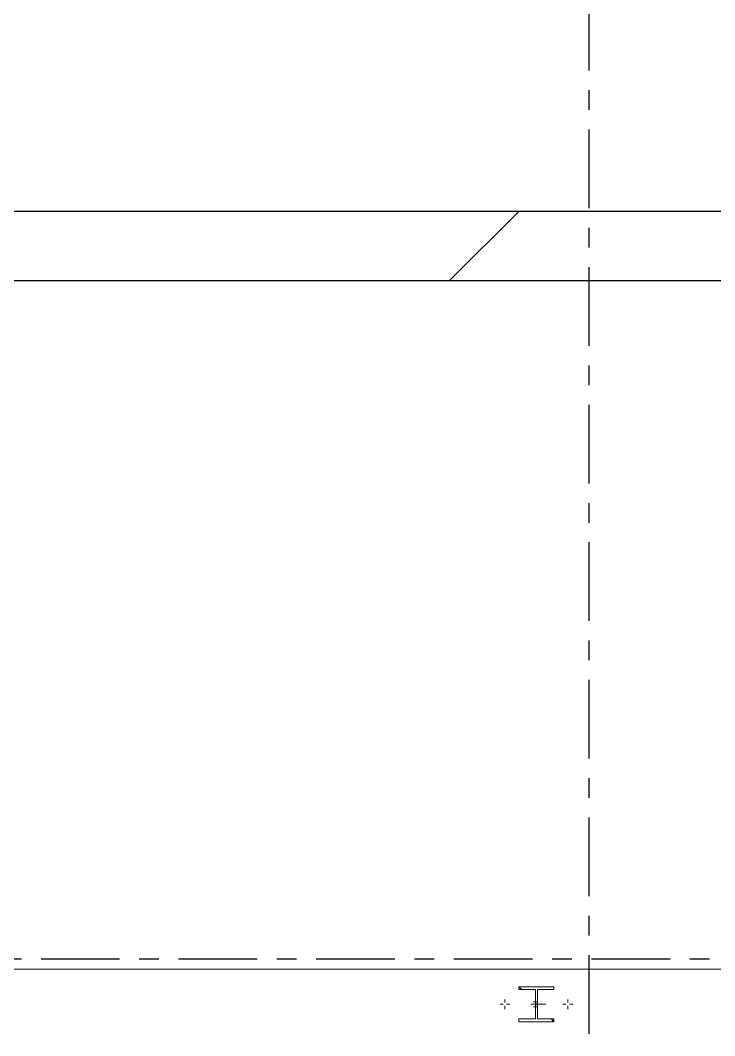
# Model space of a CAD drawing. Header units: millimetres. Extents: x -153298 to 620751, y -313239 to 250031.
# Drawn here: x 53406 to 55393, y 171640 to 174546 of the extents above; entities that cross this region are included whole.
import ezdxf
from ezdxf.enums import TextEntityAlignment as Align

# ---------------------------------------------------------------- set-up
doc = ezdxf.new("R2010")
doc.units = ezdxf.units.MM
for name, pattern in [('CENTER', [2, 1.25, -0.25, 0.25, -0.25]), ('TA_GL_000.90000', [2.475, 0.9, -0.225, 0.225, -0.225, 0.9]), ('XKITLINE00', [0]), ('XKITLINE02', [4, 2, -2])]:
    doc.linetypes.add(name, pattern=pattern)
for name, color, linetype in [('000 - 0_SYM_DWG_GRIDLINE_MAIN_COLOR_251', 251, 'Continuous'), ('000 - 0_SYM_DWG_SLOPE-SYM_TEXT_COLOR_3', 3, 'Continuous'), ('000 - CONCRETE_WALL_CUT_COLOR_2', 2, 'Continuous'), ('000 - CONCRETE_WALL_HATCH_', 251, 'Continuous'), ('000 - CONCRETE_WALL_WIPEOUT_', 250, 'Continuous'), ('000 - EXISTING_CONCRETE_MAIN_COLOR_1', 1, 'Continuous'), ('000 - GRID', 251, 'CENTER')]:
    doc.layers.add(name, color=color, linetype=linetype)
doc.layers.add('Bolt', color=1, linetype='Continuous', lineweight=0)
doc.layers.add('Part', color=2, linetype='Continuous', lineweight=0)
doc.styles.add('ARIAL', font='arial.ttf')
doc.styles.add('TA', font='', dxfattribs={"height": 4.5})
doc.styles.get('TA').set_extended_font_data('Cordia New')

# ---------------------------------------------------------------- blocks, each defined once
blk = doc.blocks.new('*A233232')
at = {"layer": 'Part', "linetype": 'XKITLINE00', "lineweight": 0}
for p, q in [((630.862427, 164.275977), (630.798427, 164.339977)), ((631.222427, 163.915977), (631.174427, 163.963977)), ((631.598427, 163.539977), (631.534427, 163.603977))]:
    blk.add_line(p, q, dxfattribs=at)
blk = doc.blocks.new('*A21342054')
at = {"layer": '000 - EXISTING_CONCRETE_MAIN_COLOR_1', "linetype": 'XKITLINE00', "lineweight": 0}
blk.add_line((617.608003, 164.739977), (655.198427, 164.739977), dxfattribs=at)
blk = doc.blocks.new('*A21352055')
at = {"layer": '000 - EXISTING_CONCRETE_MAIN_COLOR_1', "linetype": 'XKITLINE00', "lineweight": 0}
for p, q in [((607.198427, 182.099934), (655.198427, 182.099934)), ((617.608003, 180.499934), (655.198427, 180.499934))]:
    blk.add_line(p, q, dxfattribs=at)
blk = doc.blocks.new('*A25172437')
at = {"layer": 'Bolt', "linetype": 'XKITLINE02', "lineweight": 0}
for p, q in [((631.071067, 163.940003), (631.414427, 163.940003)), ((631.134427, 163.996003), (631.174427, 163.996003)), ((631.174427, 163.996003), (631.222427, 163.996003)), ((631.134427, 163.884003), (631.174427, 163.884003)), ((631.174427, 163.884003), (631.222427, 163.884003))]:
    blk.add_line(p, q, dxfattribs=at)
blk = doc.blocks.new('*A25182438')
at = {"layer": 'Bolt', "linetype": 'XKITLINE00', "lineweight": 0}
for p, q in [((630.366427, 163.939977), (630.441019, 163.939977)), ((630.478427, 164.051977), (630.478427, 163.977385)), ((630.478427, 163.827977), (630.478427, 163.902569)), ((630.590427, 163.939977), (630.515835, 163.939977)), ((631.806427, 163.939977), (631.881019, 163.939977)), ((631.918427, 164.051977), (631.918427, 163.977385)), ((631.918427, 163.827977), (631.918427, 163.902569)), ((632.030427, 163.939977), (631.955835, 163.939977))]:
    blk.add_line(p, q, dxfattribs=at)
blk = doc.blocks.new('*A25372457')
at = {"layer": 'Part', "linetype": 'XKITLINE00', "lineweight": 0}
for p, q in [((631.598427, 164.339977), (630.798427, 164.339977)), ((630.798427, 164.339977), (630.798427, 164.275977)), ((630.798427, 164.275977), (631.174427, 164.275977)), ((631.174427, 164.275977), (631.174427, 163.603977)), ((631.222427, 164.275977), (631.598427, 164.275977)), ((631.222427, 163.603977), (631.222427, 164.275977)), ((631.598427, 164.275977), (631.598427, 164.339977)), ((631.174427, 163.603977), (630.798427, 163.603977)), ((630.798427, 163.603977), (630.798427, 163.539977)), ((630.798427, 163.539977), (631.598427, 163.539977)), ((631.598427, 163.603977), (631.222427, 163.603977)), ((631.598427, 163.539977), (631.598427, 163.603977))]:
    blk.add_line(p, q, dxfattribs=at)
blk = doc.blocks.new('*U6379')
at = {"layer": '000 - CONCRETE_WALL_HATCH_'}
h = blk.add_hatch(dxfattribs=at)
h.set_pattern_fill('ANSI31', color=256, scale=0.5)
h.set_pattern_definition([(45, (12000, -858906.8), (-841.899, 841.899), [])])
h.paths.add_polyline_path([(0, 0), (6000, 0), (6000, -200), (0, -200)])
at = {"layer": '000 - CONCRETE_WALL_CUT_COLOR_2', "lineweight": -2}
for points in [[(0, 0), (6000, 0)], [(6000, -200), (0, -200)]]:
    blk.add_lwpolyline(points, dxfattribs=at)
blk = doc.blocks.new('W-1-PP19-ST-ENT1-1_20260610-023014_UPPF_ST')
at = {"lineweight": 0, "xscale": 125, "yscale": 125, "zscale": 125}
for name in ['*A233232', '*A25372457', '*A25182438', '*A25172437']:
    blk.add_blockref(name, (-56249.8, -16564.5), dxfattribs=at)
at = {"layer": '000 - EXISTING_CONCRETE_MAIN_COLOR_1', "lineweight": 0, "xscale": 125, "yscale": 125, "zscale": 125}
for name in ['*A21352055', '*A21342054']:
    blk.add_blockref(name, (-56249.8, -16564.5), dxfattribs=at)
blk.add_blockref('*U6379', (19650, 6198))
blk = doc.blocks.new('*U4770')
at = {"layer": '000 - 0_SYM_DWG_GRIDLINE_MAIN_COLOR_251', "color": 0, "linetype": 'ByBlock', "ltscale": 5}
blk.add_line((20, 0), (-188, 0), dxfattribs=at)
at = {"style": 'TA', "flags": 1}
blk.add_attdef('LOCATION', (6, -6), '', height=4.5, rotation=270, dxfattribs=at)
at = {"layer": '000 - 0_SYM_DWG_SLOPE-SYM_TEXT_COLOR_3', "style": 'ARIAL'}
blk.add_attdef('GRID-HEAD', text='', height=4, rotation=270, dxfattribs=at).set_placement((40, 0), align=Align.MIDDLE_CENTER)
blk = doc.blocks.new('*U4769')
at = {"layer": '000 - 0_SYM_DWG_GRIDLINE_MAIN_COLOR_251', "color": 0, "linetype": 'ByBlock', "ltscale": 5}
blk.add_line((20, 0), (-600, 0), dxfattribs=at)
at = {"style": 'TA', "flags": 1}
blk.add_attdef('LOCATION', (6, -6), '', height=4.5, rotation=270, dxfattribs=at)
at = {"layer": '000 - 0_SYM_DWG_SLOPE-SYM_TEXT_COLOR_3', "style": 'ARIAL'}
blk.add_attdef('GRID-HEAD', text='', height=4, rotation=180, dxfattribs=at).set_placement((40, 0), align=Align.MIDDLE_CENTER)
blk = doc.blocks.new('W-1-PP19-ST-ENT1-1_20260610-010700_LOPF_DIMS')
at = {"layer": '000 - GRID', "linetype": 'TA_GL_000.90000'}
for name, p, xscale, yscale, zscale, rotation in [('*U4770', (22800, 7400), 50.00000000000004, 50.00000000000004, 50.00000000000004, 90), ('*U4769', (-2180, 4058), 50, 50, 50, 180)]:
    blk.add_blockref(name, p, dxfattribs=dict(at, xscale=xscale, yscale=yscale, zscale=zscale, rotation=rotation))

msp = doc.modelspace()

# ---------------------------------------------------------------- block references
at = {"color": 6}
msp.add_blockref('W-1-PP19-ST-ENT1-1_20260610-023014_UPPF_ST', (32232.7713, 167801.6448), dxfattribs=at)

# ---------------------------------------------------------------- next in the draw order: block references
msp.add_blockref('W-1-PP19-ST-ENT1-1_20260610-010700_LOPF_DIMS', (32232.7713, 167801.6448), dxfattribs=at)

doc.saveas('drawing.dxf')
